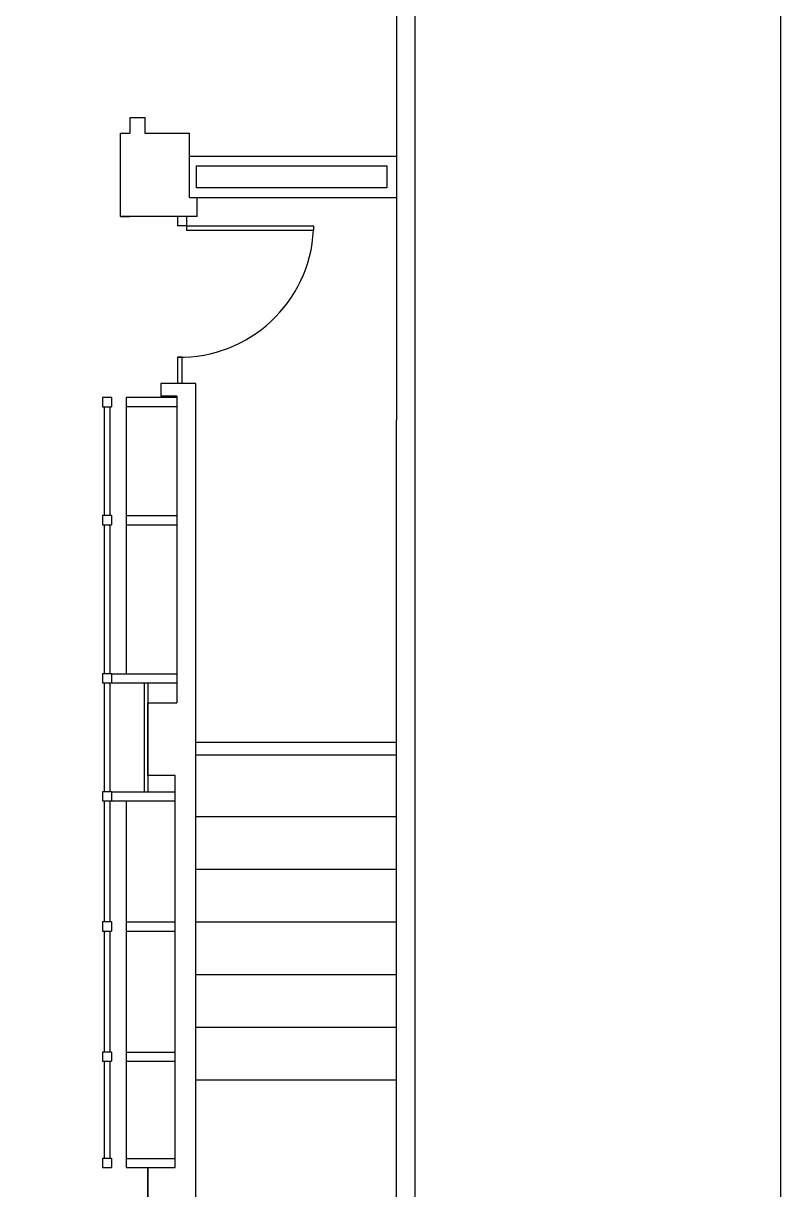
# Model space of a CAD drawing. Extents: x -62916 to 126930, y -44595 to 9525.
# Drawn here: x 122758 to 126930, y -28151 to -21725 of the extents above; entities that cross this region are included whole.
import ezdxf

# ---------------------------------------------------------------- set-up
doc = ezdxf.new("R2010")
doc.units = 0
doc.header["$LTSCALE"] = 1000
doc.header["$MEASUREMENT"] = 0
doc.layers.get('0').update_dxf_attribs({"linetype": 'CONTINUOUS'})
doc.layers.add('CARPINTERIA', color=4, linetype='CONTINUOUS')

msp = doc.modelspace()

# ---------------------------------------------------------------- linework, layer by layer
at = {"ltscale": 0.5}
for p, q in [((124913.9, -20959.5), (124913.9, -29729.5)), ((124813.9, -21114.6), (124813.9, -23909.5)), ((123347.4, -22329.5), (123347.4, -22244.5)), ((123347.4, -22244.5), (123427.4, -22244.5)), ((123427.4, -22244.5), (123427.4, -22329.5)), ((123293.9, -22789.9), (123293.9, -22329.5)), ((123293.9, -22329.5), (123347.4, -22329.5)), ((123427.4, -22329.5), (123673.9, -22329.5)), ((123673.9, -22684.9), (123673.9, -22329.5)), ((123673.9, -22456.2), (124813.9, -22456.2)), ((123673.9, -22684.9), (124813.9, -22684.9)), ((123715, -22789.9), (123715, -22684.9)), ((123715, -22789.9), (123293.9, -22789.9)), ((123293.9, -22789.9), (123343.9, -22789.9)), ((123708.7, -23708.5), (123515.8, -23708.5)), ((123515.8, -23708.5), (123515.8, -23778.5)), ((123708.7, -28629.5), (123708.7, -23708.5)), ((123603.9, -23778.5), (123515.8, -23778.5)), ((123603.9, -23778.5), (123603.9, -25469.5)), ((124813.9, -29479.5), (124813.9, -23909.5)), ((123443.9, -25869.5), (123443.9, -25469.5)), ((123443.9, -25469.5), (123603.9, -25469.5)), ((123711.9, -25684.9), (124813.9, -25684.9)), ((123711.9, -25754.9), (124813.9, -25754.9)), ((123593.9, -25869.5), (123443.9, -25869.5)), ((123593.9, -28029.5), (123593.9, -25869.5)), ((123709.9, -26095), (124813.9, -26095)), ((123709.9, -26385), (124813.9, -26385)), ((123709.9, -26675), (124813.9, -26675)), ((123709.9, -26965), (124813.9, -26965)), ((123709.9, -27255), (124813.9, -27255)), ((123709.9, -27545), (124813.9, -27545)), ((123443.9, -28429.5), (123443.9, -28029.5)), ((123443.9, -28029.5), (123593.9, -28029.5)), ((123443.9, -28029.5), (123443.9, -28629.5))]:
    msp.add_line(p, q, dxfattribs=at)
at = {"color": 8, "ltscale": 0.5}
for p, q in [((123243.9, -23787.2), (123193.9, -23787.2)), ((123193.9, -23787.2), (123193.9, -23837.2)), ((123193.9, -23837.2), (123243.9, -23837.2)), ((123203.9, -23837.2), (123203.9, -24437.2)), ((123233.9, -23837.2), (123233.9, -24437.2)), ((123243.9, -23787.2), (123243.9, -23837.2)), ((123603.9, -23787.2), (123323.9, -23787.2)), ((123323.9, -23787.2), (123323.9, -23787.2)), ((123323.9, -23787.2), (123323.9, -23837.2)), ((123603.9, -23837.2), (123323.9, -23837.2)), ((123323.9, -23837.2), (123323.9, -24437.2)), ((123243.9, -24437.2), (123193.9, -24437.2)), ((123193.9, -24437.2), (123193.9, -24487.2)), ((123243.9, -24437.2), (123243.9, -24487.2)), ((123323.9, -24437.2), (123603.9, -24437.2)), ((123323.9, -24437.2), (123323.9, -24437.2)), ((123323.9, -24437.2), (123323.9, -24487.2)), ((123193.9, -24487.2), (123243.9, -24487.2)), ((123203.9, -24487.2), (123203.9, -25309.1)), ((123233.9, -24487.2), (123233.9, -25309.1)), ((123323.9, -24487.2), (123603.9, -24487.2)), ((123323.9, -24487.2), (123323.9, -25309.1)), ((123243.9, -25309.1), (123193.9, -25309.1)), ((123193.9, -25309.1), (123193.9, -25359.1)), ((123243.9, -25309.1), (123603.9, -25309.1)), ((123243.9, -25309.1), (123243.9, -25359.1)), ((123323.9, -25309.1), (123323.9, -25309.1)), ((123193.9, -25359.1), (123243.9, -25359.1)), ((123203.9, -25359.1), (123203.9, -25959.1)), ((123233.9, -25359.1), (123233.9, -25959.1)), ((123243.9, -25359.1), (123603.9, -25359.1)), ((123423.9, -25359.1), (123423.9, -25959.1)), ((123443.9, -25359.1), (123443.9, -25959.1)), ((123243.9, -25959.1), (123193.9, -25959.1)), ((123193.9, -25959.1), (123193.9, -26009.1)), ((123243.9, -25959.1), (123593.9, -25959.1)), ((123243.9, -25959.1), (123243.9, -26009.1)), ((123323.9, -25959.1), (123323.9, -25959.1)), ((123323.9, -25959.1), (123593.9, -25959.1)), ((123193.9, -26009.1), (123243.9, -26009.1)), ((123203.9, -26009.1), (123203.9, -26675.7)), ((123203.9, -26009.1), (123203.9, -26069.5)), ((123233.9, -26009.1), (123233.9, -26675.7)), ((123233.9, -26009.1), (123233.9, -26069.5)), ((123243.9, -26009.1), (123593.9, -26009.1)), ((123323.9, -26009.1), (123593.9, -26009.1)), ((123323.9, -26009.1), (123323.9, -26725.7)), ((123243.9, -26675.7), (123193.9, -26675.7)), ((123193.9, -26675.7), (123193.9, -26725.7)), ((123193.9, -26725.7), (123243.9, -26725.7)), ((123203.9, -26725.7), (123203.9, -27392.3)), ((123233.9, -26725.7), (123233.9, -27392.3)), ((123243.9, -26675.7), (123243.9, -26725.7)), ((123323.9, -26675.7), (123593.9, -26675.7)), ((123323.9, -26675.7), (123323.9, -26675.7)), ((123323.9, -26725.7), (123593.9, -26725.7)), ((123323.9, -26725.7), (123323.9, -28029.5)), ((123243.9, -27392.3), (123193.9, -27392.3)), ((123193.9, -27392.3), (123193.9, -27442.3)), ((123243.9, -27392.3), (123243.9, -27442.3)), ((123323.9, -27392.3), (123593.9, -27392.3)), ((123323.9, -27392.3), (123323.9, -27392.3)), ((123193.9, -27442.3), (123243.9, -27442.3)), ((123203.9, -27442.3), (123203.9, -27979.5)), ((123233.9, -27442.3), (123233.9, -27979.5)), ((123323.9, -27442.3), (123593.9, -27442.3)), ((123243.9, -27979.5), (123193.9, -27979.5)), ((123193.9, -27979.5), (123193.9, -28029.5)), ((123243.9, -27979.5), (123243.9, -28029.5)), ((123323.9, -27979.5), (123593.9, -27979.5)), ((123323.9, -27979.5), (123323.9, -27979.5)), ((123193.9, -28029.5), (123243.9, -28029.5)), ((123323.9, -28029.5), (123593.9, -28029.5))]:
    msp.add_line(p, q, dxfattribs=at)
at = {"ltscale": 0.5}
for points in [[(113254.7, -13521.9), (126929.6, -13521.9), (126929.6, -31766.6), (113254.7, -31766.6)], [(123711.3, -22510.3), (124761.2, -22510.3), (124761.2, -22630.8), (123711.3, -22630.8)]]:
    msp.add_lwpolyline(points, close=True, dxfattribs=at)
at = {"layer": 'CARPINTERIA', "ltscale": 0.5}
for p, q in [((123606.6, -22789.9), (123606.6, -22839.9)), ((123656.6, -22789.9), (123656.6, -22839.9)), ((123656.6, -22839.9), (123606.6, -22839.9)), ((123656.6, -22839.9), (124356.6, -22839.9)), ((123656.6, -22839.9), (123656.6, -22864.9)), ((123656.6, -22864.9), (124356.6, -22864.9)), ((124356.6, -22839.9), (124356.6, -22864.9)), ((123631.6, -23564.9), (123606.6, -23564.9)), ((123606.6, -23564.9), (123606.6, -23708.5)), ((123631.6, -23564.9), (123631.6, -23708.5))]:
    msp.add_line(p, q, dxfattribs=at)
msp.add_arc((123619.1, -22826.5), 738.5, 269.03015, 357.01998, dxfattribs=at)

doc.saveas('drawing.dxf')
